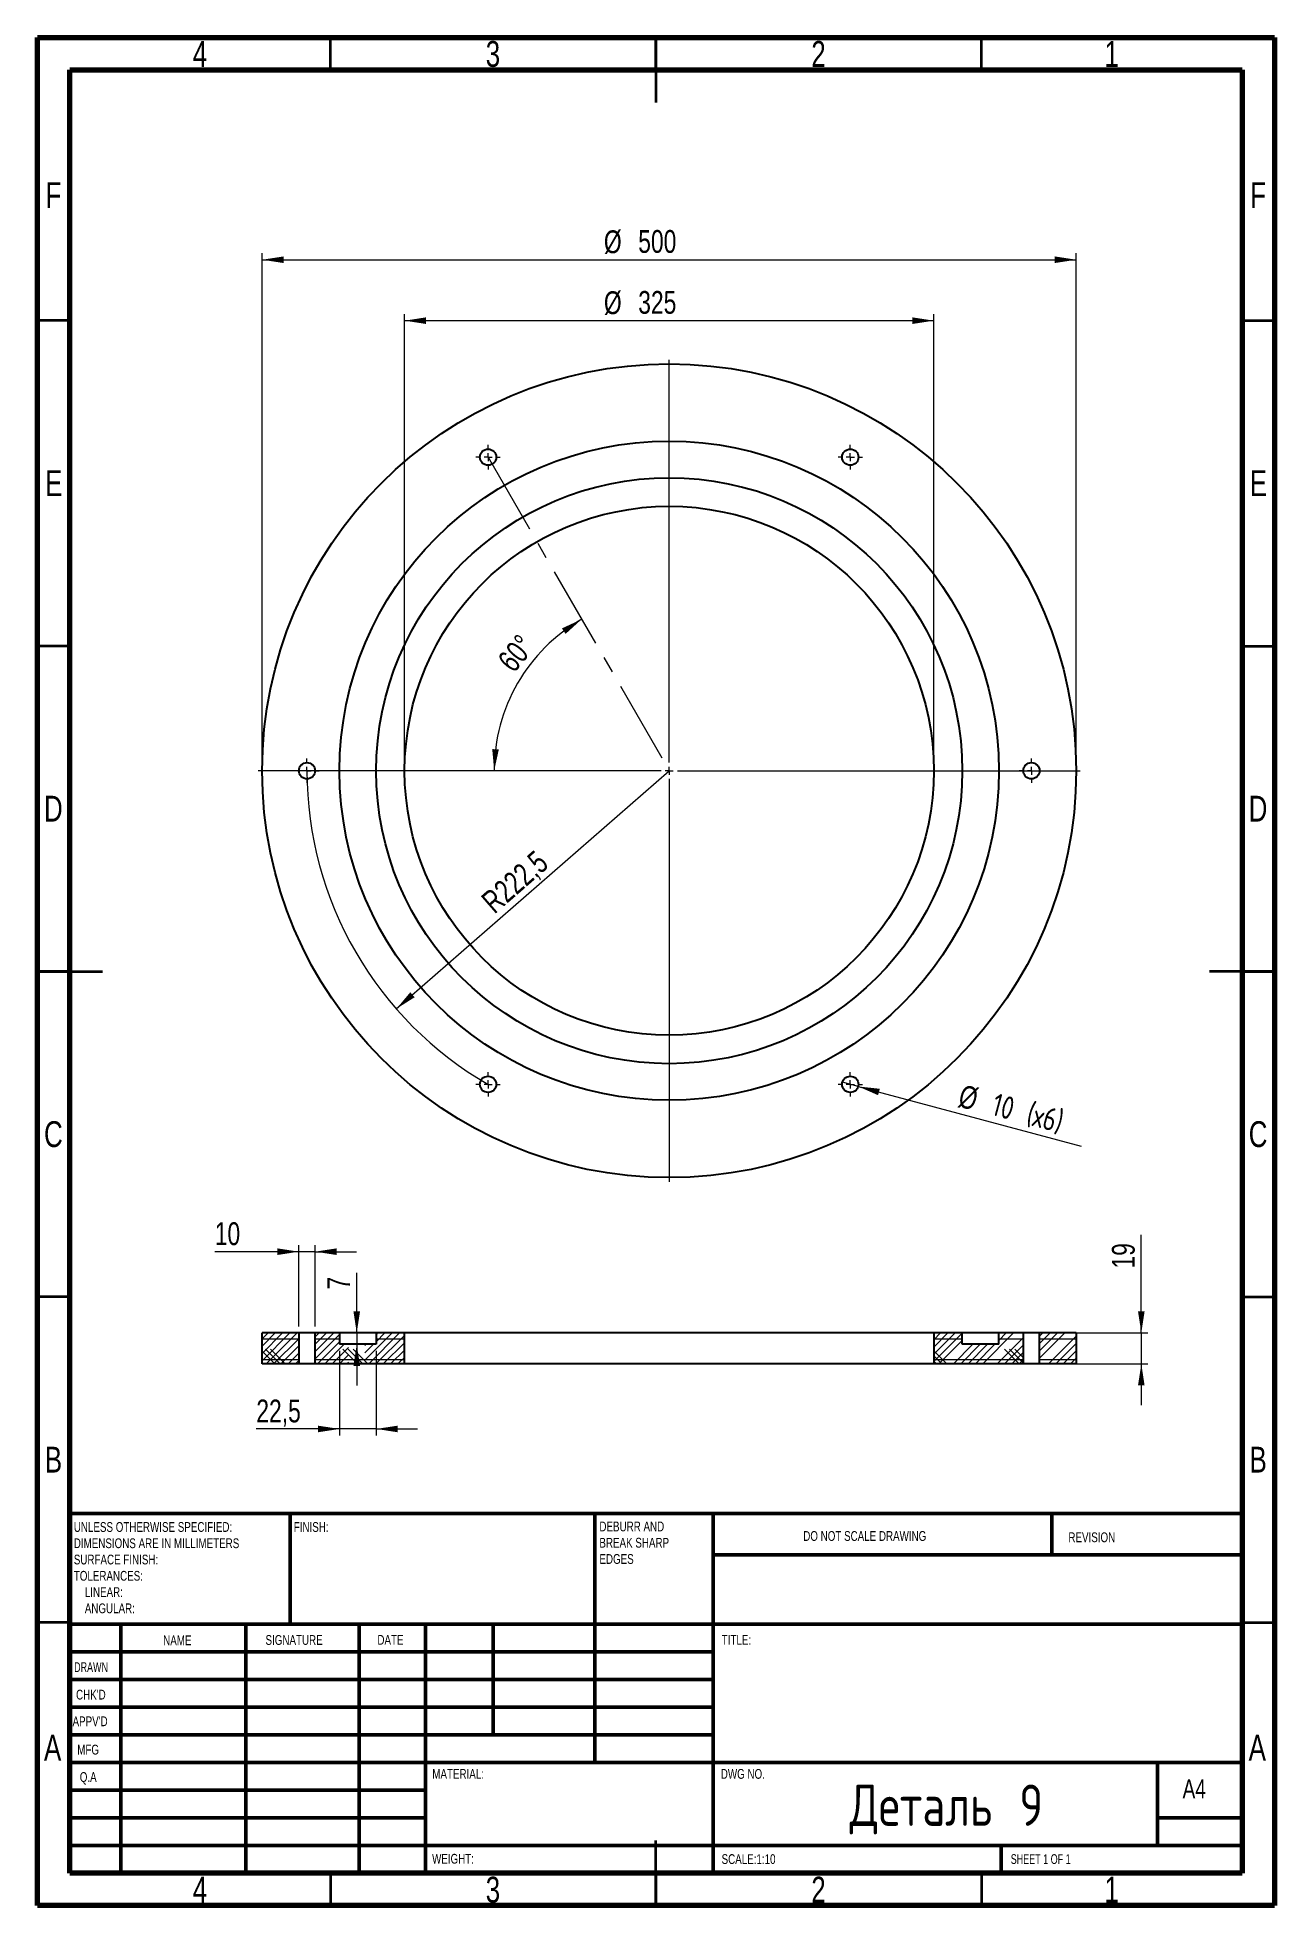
# Model space of a CAD drawing. Header units: millimetres. Extents: x 15 to 205, y 5 to 292.
import ezdxf

# ---------------------------------------------------------------- set-up
doc = ezdxf.new("R2010")
doc.units = ezdxf.units.MM
doc.linetypes.add('CENTERX2', pattern=[20.32, 12.7, -2.54, 2.54, -2.54])
doc.styles.add('SLDTEXTSTYLE0', font='TXT', dxfattribs={"width": 0.75})
doc.styles.add('SLDTEXTSTYLE1', font='TXT', dxfattribs={"width": 0.686449})
doc.styles.add('SLDTEXTSTYLE2', font='TXT', dxfattribs={"width": 0.6875})
doc.styles.add('SLDTEXTSTYLE3', font='TXT', dxfattribs={"width": 0.75, "bigfont": 'bigfont'})
doc.dimstyles.new('SLDDIMSTYLE0', dxfattribs={"dimtxt": 3.5, "dimasz": 3.302, "dimexe": 0, "dimexo": 0.0625, "dimgap": 0.875, "dimtad": 1, "dimdec": 1, "dimlfac": 4, "dimrnd": 1e-09, "dimzin": 12, "dimdsep": 46, "dimtxsty": 'SLDTEXTSTYLE0', "dimsah": 1, "dimcen": 0, "dimadec": 0, "dimazin": 3, "dimtfac": 1, "dimtdec": 1, "dimtofl": 0, "dimtmove": 0, "dimatfit": 3, "dimfxl": 1, "dimfrac": 2, "dimtolj": 1, "dimtzin": 12, "dimarcsym": 0})
doc.dimstyles.new('SLDDIMSTYLE1', dxfattribs={"dimtxt": 3.5, "dimasz": 3.302, "dimexe": 0, "dimexo": 0.0625, "dimgap": 0.875, "dimtad": 1, "dimdec": 4, "dimlfac": 4, "dimzin": 12, "dimdsep": 46, "dimtxsty": 'SLDTEXTSTYLE0', "dimsah": 1, "dimcen": 0.09, "dimazin": 3, "dimtfac": 1, "dimtofl": 0, "dimtmove": 0, "dimatfit": 3, "dimfxl": 1, "dimfrac": 2, "dimtolj": 1, "dimtzin": 12, "dimarcsym": 0})
doc.dimstyles.new('SLDDIMSTYLE2', dxfattribs={"dimtxt": 3.5, "dimasz": 3.302, "dimexe": 0, "dimexo": 0.0625, "dimgap": 0.875, "dimtad": 1, "dimdec": 0, "dimlfac": 4, "dimrnd": 1e-09, "dimzin": 12, "dimdsep": 46, "dimtxsty": 'SLDTEXTSTYLE0', "dimsah": 1, "dimcen": 0.09, "dimadec": 0, "dimazin": 3, "dimtfac": 1, "dimtdec": 0, "dimtofl": 0, "dimtmove": 0, "dimatfit": 3, "dimfxl": 1, "dimfrac": 2, "dimtolj": 1, "dimtzin": 12, "dimarcsym": 0})
doc.dimstyles.new('SLDDIMSTYLE3', dxfattribs={"dimtxt": 3.5, "dimasz": 3.302, "dimexe": 0, "dimexo": 0.0625, "dimgap": 0.875, "dimtad": 1, "dimdec": 0, "dimlfac": 4, "dimrnd": 1e-09, "dimzin": 12, "dimdsep": 46, "dimtxsty": 'SLDTEXTSTYLE0', "dimblk1": 'NONE', "dimsah": 1, "dimcen": 0, "dimadec": 0, "dimazin": 3, "dimtfac": 1, "dimtdec": 0, "dimtmove": 0, "dimatfit": 3, "dimldrblk": 'NONE', "dimfxl": 1, "dimfrac": 2, "dimtolj": 1, "dimtzin": 12, "dimarcsym": 0})
doc.dimstyles.new('SLDDIMSTYLE4', dxfattribs={"dimtxt": 3.5, "dimasz": 3.302, "dimexe": 0, "dimexo": 0.0625, "dimgap": 0.875, "dimtad": 1, "dimdec": 0, "dimlfac": 4, "dimrnd": 1e-09, "dimzin": 12, "dimdsep": 46, "dimtxsty": 'SLDTEXTSTYLE0', "dimsah": 1, "dimcen": 0.09, "dimadec": 0, "dimazin": 3, "dimtfac": 1, "dimtdec": 0, "dimtmove": 0, "dimatfit": 0, "dimfxl": 1, "dimfrac": 2, "dimtolj": 1, "dimtzin": 12, "dimarcsym": 0})
doc.dimstyles.new('SLDDIMSTYLE5', dxfattribs={"dimtxt": 3.5, "dimasz": 3.302, "dimexe": 0, "dimexo": 0.0625, "dimgap": 0.875, "dimtad": 1, "dimdec": 0, "dimlfac": 4, "dimrnd": 1e-09, "dimzin": 12, "dimdsep": 46, "dimtxsty": 'SLDTEXTSTYLE0', "dimsah": 1, "dimcen": 0.09, "dimadec": 0, "dimazin": 3, "dimtfac": 1, "dimtmove": 0, "dimatfit": 0, "dimfxl": 1, "dimfrac": 2, "dimtolj": 1, "dimtzin": 12, "dimarcsym": 0})
doc.dimstyles.new('SLDDIMSTYLE6', dxfattribs={"dimtxt": 3.5, "dimasz": 3.302, "dimexe": 0, "dimexo": 0.0625, "dimgap": 0.875, "dimtad": 1, "dimdec": 1, "dimlfac": 4, "dimrnd": 1e-09, "dimzin": 12, "dimdsep": 46, "dimtxsty": 'SLDTEXTSTYLE0', "dimsah": 1, "dimcen": 0.09, "dimadec": 0, "dimazin": 3, "dimtfac": 1, "dimtmove": 0, "dimatfit": 0, "dimfxl": 1, "dimfrac": 2, "dimtolj": 1, "dimtzin": 12, "dimarcsym": 0})
pattern_1 = [(0, (0, 0), (0, 3.175), []), (135, (1.5875, -1.5875), (-6.35, -6.35), [4.49013, -4.49013]), (135, (2.381, -1.5875), (-6.35, -6.35), [4.49013, -4.49013]), (135, (3.175, -1.5875), (-6.35, -6.35), [4.49013, -4.49013])]

# ---------------------------------------------------------------- blocks, each defined once
blk = doc.blocks.new('SW_NOTE_0')
at = {"color": 0, "linetype": 'Continuous', "lineweight": 0, "char_height": 1.5, "attachment_point": 1, "style": 'SLDTEXTSTYLE0'}
for s, insert in [('UNLESS OTHERWISE SPECIFIED:', (0, 1.93)), ('DIMENSIONS ARE IN MILLIMETERS', (0, -0.57)), ('TOLERANCES:', (0, -5.57)), ('SURFACE FINISH:', (0, -3.07)), ('LINEAR:', (1.69, -8.07)), ('ANGULAR:', (1.69, -10.57))]:
    blk.add_mtext(s, dxfattribs=dict(at, insert=insert))
blk = doc.blocks.new('SW_NOTE_0_1')
at = {"color": 0, "linetype": 'Continuous', "lineweight": 0, "char_height": 1.5, "attachment_point": 1, "style": 'SLDTEXTSTYLE0'}
for s, insert in [('DEBURR AND', (0, 1.93)), ('BREAK SHARP', (0, -0.57)), ('EDGES', (0, -3.07))]:
    blk.add_mtext(s, dxfattribs=dict(at, insert=insert))
blk = doc.blocks.new('_D')
at = {"color": 7, "linetype": 'Continuous', "lineweight": 0}
blk.add_line((70.12, 142.76), (112.03, 179.34), dxfattribs=at)
at = {"color": 7, "linetype": 'Continuous', "lineweight": 18}
blk.add_solid([(70.12, 142.76), (72.94, 144.55), (72.27, 145.31)], dxfattribs=at)
at = {"color": 7, "linetype": 'Continuous', "lineweight": 18, "insert": (82.89, 159.87), "char_height": 3.5, "attachment_point": 1, "rotation": 41.1183, "style": 'SLDTEXTSTYLE0'}
blk.add_mtext('R222,5', dxfattribs=at)
blk = doc.blocks.new('_D_1')
at = {"color": 7, "linetype": 'Continuous', "lineweight": 18}
blk.add_arc((112.03, 179.34), 26.88, 120, 180, dxfattribs=at)
for points in [[(98.59, 202.61), (95.56, 201.21), (96.12, 200.37)], [(85.15, 179.34), (85.86, 182.6), (84.85, 182.67)]]:
    blk.add_solid(points, dxfattribs=at)
at = {"color": 7, "linetype": 'Continuous', "lineweight": 18, "insert": (85.47, 196.44), "char_height": 3.5, "attachment_point": 1, "rotation": 50.8256, "style": 'SLDTEXTSTYLE0'}
blk.add_mtext('60°', dxfattribs=at)
blk = doc.blocks.new('_D_2')
at = {"color": 7, "linetype": 'Continuous', "lineweight": 0}
for p, q in [((49.53, 180.34), (49.53, 258.84)), ((174.53, 180.34), (174.53, 258.84)), ((49.53, 257.84), (174.53, 257.84))]:
    blk.add_line(p, q, dxfattribs=at)
at = {"color": 7, "linetype": 'Continuous', "lineweight": 18}
for points in [[(49.53, 257.84), (52.83, 257.33), (52.83, 258.35)], [(174.53, 257.84), (171.22, 258.35), (171.22, 257.33)]]:
    blk.add_solid(points, dxfattribs=at)
at = {"color": 7, "linetype": 'Continuous', "lineweight": 18, "char_height": 3.5, "attachment_point": 1, "style": 'SLDTEXTSTYLE0'}
for s, insert in [('%%c', (102, 262.35)), ('500', (107.27, 262.4))]:
    blk.add_mtext(s, dxfattribs=dict(at, insert=insert))
blk = doc.blocks.new('_D_3')
at = {"color": 7, "linetype": 'Continuous', "lineweight": 0}
for p, q in [((71.4, 180.34), (71.4, 249.48)), ((71.4, 248.48), (152.65, 248.48)), ((152.65, 180.34), (152.65, 249.48))]:
    blk.add_line(p, q, dxfattribs=at)
at = {"color": 7, "linetype": 'Continuous', "lineweight": 18}
for points in [[(71.4, 248.48), (74.7, 247.97), (74.7, 248.99)], [(152.65, 248.48), (149.35, 248.99), (149.35, 247.97)]]:
    blk.add_solid(points, dxfattribs=at)
at = {"color": 7, "linetype": 'Continuous', "lineweight": 18, "char_height": 3.5, "attachment_point": 1, "style": 'SLDTEXTSTYLE0'}
for s, insert in [('%%c', (102, 252.99)), ('325', (107.27, 253.04))]:
    blk.add_mtext(s, dxfattribs=dict(at, insert=insert))
blk = doc.blocks.new('_D_4')
at = {"color": 7, "linetype": 'Continuous', "lineweight": 0}
for q in [(138.63, 131.49), (175.28, 121.67)]:
    blk.add_line((141.05, 130.84), q, dxfattribs=at)
at = {"color": 7, "linetype": 'Continuous', "lineweight": 18}
blk.add_solid([(141.05, 130.84), (144.1, 129.5), (144.37, 130.48)], dxfattribs=at)
at = {"color": 7, "linetype": 'Continuous', "lineweight": 18, "char_height": 3.5, "attachment_point": 1, "rotation": 345}
for s, insert, style in [('%%c', (157.11, 131.19), 'SLDTEXTSTYLE0'), ('10 (х6)', (162.23, 129.88), 'SLDTEXTSTYLE3')]:
    blk.add_mtext(s, dxfattribs=dict(at, insert=insert, style=style))
blk = doc.blocks.new('_None')
blk = doc.blocks.new('SW_CENTERMARKSYMBOL_0')
at = {"color": 0, "linetype": 'Continuous', "lineweight": 18}
for p, q in [((0, 1.25), (0, 63.125)), ((-1.25, 0), (-63.125, 0)), ((0, 0), (-0.625, 0)), ((0, 0), (0, 0.625)), ((0, 0), (0, -0.625)), ((0, 0), (0.625, 0)), ((1.25, 0), (63.125, 0)), ((0, -1.25), (0, -63.125))]:
    blk.add_line(p, q, dxfattribs=at)
blk = doc.blocks.new('SW_CENTERMARKSYMBOL_1')
at = {"color": 0, "linetype": 'Continuous', "lineweight": 18}
for p, q in [((-1.25, 0), (-1.875, 0)), ((0, 0), (-0.625, 0)), ((0, 1.25), (0, 1.875)), ((0, 0), (0, 0.625)), ((0, 0), (0, -0.625)), ((0, 0), (0.625, 0)), ((1.25, 0), (1.875, 0)), ((0, -1.25), (0, -1.875))]:
    blk.add_line(p, q, dxfattribs=at)
blk = doc.blocks.new('SW_CENTERMARKSYMBOL_2')
at = {"color": 0, "linetype": 'Continuous', "lineweight": 18}
for p, q in [((-1.25, 0), (-1.875, 0)), ((0, 0), (-0.625, 0)), ((0, 1.25), (0, 1.875)), ((0, 0), (0, 0.625)), ((0, 0), (0, -0.625)), ((0, 0), (0.625, 0)), ((1.25, 0), (1.875, 0)), ((0, -1.25), (0, -1.875))]:
    blk.add_line(p, q, dxfattribs=at)
blk = doc.blocks.new('SW_CENTERMARKSYMBOL_3')
at = {"color": 0, "linetype": 'Continuous', "lineweight": 18}
for p, q in [((-1.25, 0), (-1.875, 0)), ((0, 0), (-0.625, 0)), ((0, 1.25), (0, 1.875)), ((0, 0), (0, 0.625)), ((0, 0), (0, -0.625)), ((0, 0), (0.625, 0)), ((1.25, 0), (1.875, 0)), ((0, -1.25), (0, -1.875))]:
    blk.add_line(p, q, dxfattribs=at)
blk = doc.blocks.new('SW_CENTERMARKSYMBOL_4')
at = {"color": 0, "linetype": 'Continuous', "lineweight": 18}
for p, q in [((-1.25, 0), (-1.875, 0)), ((0, 0), (-0.625, 0)), ((0, 1.25), (0, 1.875)), ((0, 0), (0, 0.625)), ((0, 0), (0, -0.625)), ((0, 0), (0.625, 0)), ((1.25, 0), (1.875, 0)), ((0, -1.25), (0, -1.875))]:
    blk.add_line(p, q, dxfattribs=at)
blk = doc.blocks.new('SW_CENTERMARKSYMBOL_5')
at = {"color": 0, "linetype": 'Continuous', "lineweight": 18}
for p, q in [((-1.25, 0), (-1.875, 0)), ((0, 0), (-0.625, 0)), ((0, 1.25), (0, 1.875)), ((0, 0), (0, 0.625)), ((0, 0), (0, -0.625)), ((0, 0), (0.625, 0)), ((1.25, 0), (1.875, 0)), ((0, -1.25), (0, -1.875))]:
    blk.add_line(p, q, dxfattribs=at)
blk = doc.blocks.new('SW_CENTERMARKSYMBOL_6')
at = {"color": 0, "linetype": 'Continuous', "lineweight": 18}
for p, q in [((-1.25, 0), (-1.875, 0)), ((0, 0), (-0.625, 0)), ((0, 1.25), (0, 1.875)), ((0, 0), (0, 0.625)), ((0, 0), (0, -0.625)), ((0, 0), (0.625, 0)), ((1.25, 0), (1.875, 0)), ((0, -1.25), (0, -1.875))]:
    blk.add_line(p, q, dxfattribs=at)
blk = doc.blocks.new('SW_HATCH_0')
at = {"color": 0, "linetype": 'Continuous', "lineweight": 0}
for p, q in [((0, 0), (-0.89, -0.89)), ((1.12, 0), (-0.89, -2.01)), ((2.25, 0), (-0.89, -3.14)), ((3.37, 0), (-0.89, -4.26)), ((4.49, 0), (-0.26, -4.75)), ((4.73, -0.88), (0.86, -4.75)), ((4.73, -2), (1.99, -4.75)), ((4.73, -3.12), (3.11, -4.75)), ((4.73, -4.25), (4.23, -4.75))]:
    blk.add_line(p, q, dxfattribs=at)
blk = doc.blocks.new('SW_HATCH_1')
at = {"color": 0, "linetype": 'Continuous', "lineweight": 0}
for p, q in [((0, 0), (-0.62, -0.62)), ((1.12, 0), (-0.62, -1.75)), ((2.25, 0), (-0.62, -2.87)), ((11.23, 0), (7.03, -4.2)), ((12.35, 0), (7.6, -4.75)), ((8.98, 0), (8.75, -0.23)), ((10.1, 0), (8.75, -1.35)), ((3.13, -0.24), (-0.62, -3.99)), ((3.13, -1.36), (-0.26, -4.75)), ((3.86, -1.75), (0.86, -4.75)), ((4.51, -2.22), (1.99, -4.75)), ((7.23, -1.75), (7.03, -1.95)), ((8.35, -1.75), (7.03, -3.08)), ((13.13, -0.34), (8.72, -4.75)), ((13.13, -1.47), (9.84, -4.75)), ((13.13, -2.59), (10.97, -4.75)), ((4.51, -3.35), (3.11, -4.75)), ((4.51, -4.47), (4.23, -4.75)), ((13.13, -3.71), (12.09, -4.75))]:
    blk.add_line(p, q, dxfattribs=at)
blk = doc.blocks.new('SW_HATCH_2')
at = {"color": 0, "linetype": 'Continuous', "lineweight": 0}
for p, q in [((0, 0), (-1.04, -1.04)), ((1.12, 0), (-1.04, -2.16)), ((2.25, 0), (-1.04, -3.28)), ((11.23, 0), (6.48, -4.75)), ((8.98, 0), (8.96, -0.02)), ((10.1, 0), (8.96, -1.14)), ((3.34, -0.03), (-1.04, -4.41)), ((3.34, -1.15), (-0.26, -4.75)), ((4.99, -1.75), (1.99, -4.75)), ((6.11, -1.75), (3.11, -4.75)), ((7.23, -1.75), (4.23, -4.75)), ((8.35, -1.75), (5.35, -4.75)), ((12.71, -0.76), (8.72, -4.75)), ((12.71, -1.88), (9.84, -4.75)), ((12.71, -3), (10.97, -4.75)), ((12.71, -4.13), (12.09, -4.75))]:
    blk.add_line(p, q, dxfattribs=at)
blk = doc.blocks.new('SW_HATCH_3')
at = {"color": 0, "linetype": 'Continuous', "lineweight": 0}
for p, q in [((0, 0), (-0.5, -0.5)), ((1.12, 0), (-0.5, -1.63)), ((2.25, 0), (-0.5, -2.75)), ((3.37, 0), (-0.5, -3.87)), ((5.12, -0.49), (0.86, -4.75)), ((5.12, -1.61), (1.99, -4.75)), ((5.12, -2.74), (3.11, -4.75)), ((5.12, -3.86), (4.23, -4.75))]:
    blk.add_line(p, q, dxfattribs=at)
blk = doc.blocks.new('_D_5')
at = {"color": 7, "linetype": 'Continuous', "lineweight": 0}
for p, q in [((55.15, 93.98), (55.15, 106.46)), ((57.65, 93.98), (57.65, 106.46)), ((55.15, 105.46), (42.24, 105.46)), ((57.65, 105.46), (55.15, 105.46)), ((57.65, 105.46), (64, 105.46))]:
    blk.add_line(p, q, dxfattribs=at)
at = {"color": 7, "linetype": 'Continuous', "lineweight": 18}
for points in [[(55.15, 105.46), (51.85, 105.97), (51.85, 104.95)], [(57.65, 105.46), (60.95, 104.95), (60.95, 105.97)]]:
    blk.add_solid(points, dxfattribs=at)
at = {"color": 7, "linetype": 'Continuous', "lineweight": 18, "insert": (42.24, 109.97), "char_height": 3.5, "attachment_point": 1, "style": 'SLDTEXTSTYLE0'}
blk.add_mtext('10', dxfattribs=at)
blk = doc.blocks.new('_D_6')
at = {"color": 7, "linetype": 'Continuous', "lineweight": 0}
for p, q in [((184.53, 92.98), (184.53, 108.05)), ((56.15, 92.98), (185.53, 92.98)), ((184.53, 92.98), (184.53, 88.23)), ((56.15, 88.23), (185.53, 88.23)), ((184.53, 88.23), (184.53, 81.88))]:
    blk.add_line(p, q, dxfattribs=at)
at = {"color": 7, "linetype": 'Continuous', "lineweight": 18}
for points in [[(184.53, 92.98), (185.03, 96.28), (184.02, 96.28)], [(184.53, 88.23), (184.02, 84.92), (185.03, 84.92)]]:
    blk.add_solid(points, dxfattribs=at)
at = {"color": 7, "linetype": 'Continuous', "lineweight": 18, "insert": (180.01, 102.87), "char_height": 3.5, "attachment_point": 1, "rotation": 90, "style": 'SLDTEXTSTYLE0'}
blk.add_mtext('19', dxfattribs=at)
blk = doc.blocks.new('_D_7')
at = {"color": 7, "linetype": 'Continuous', "lineweight": 0}
for p, q in [((64.04, 92.98), (64.04, 102.21)), ((62.4, 92.98), (65.04, 92.98)), ((64.04, 92.98), (64.04, 91.23)), ((64.04, 91.23), (64.04, 84.88))]:
    blk.add_line(p, q, dxfattribs=at)
at = {"color": 7, "linetype": 'Continuous', "lineweight": 18}
for points in [[(64.04, 92.98), (64.55, 96.28), (63.54, 96.28)], [(64.04, 91.23), (63.54, 87.92), (64.55, 87.92)]]:
    blk.add_solid(points, dxfattribs=at)
at = {"color": 7, "linetype": 'Continuous', "lineweight": 18, "insert": (59.53, 99.63), "char_height": 3.5, "attachment_point": 1, "rotation": 90, "style": 'SLDTEXTSTYLE0'}
blk.add_mtext('7', dxfattribs=at)
blk = doc.blocks.new('_D_8')
at = {"color": 7, "linetype": 'Continuous', "lineweight": 0}
for p, q in [((61.4, 90.23), (61.4, 77.23)), ((67.03, 90.23), (67.03, 77.23)), ((61.4, 78.23), (48.62, 78.23)), ((67.03, 78.23), (61.4, 78.23)), ((67.03, 78.23), (73.38, 78.23))]:
    blk.add_line(p, q, dxfattribs=at)
at = {"color": 7, "linetype": 'Continuous', "lineweight": 18}
for points in [[(61.4, 78.23), (58.1, 78.73), (58.1, 77.72)], [(67.03, 78.23), (70.33, 77.72), (70.33, 78.73)]]:
    blk.add_solid(points, dxfattribs=at)
at = {"color": 7, "linetype": 'Continuous', "lineweight": 18, "insert": (48.62, 82.74), "char_height": 3.5, "attachment_point": 1, "style": 'SLDTEXTSTYLE0'}
blk.add_mtext('22,5', dxfattribs=at)

msp = doc.modelspace()

# ---------------------------------------------------------------- hatches: boundary and pattern name
at = {"linetype": 'Continuous', "lineweight": 18}
h = msp.add_hatch(dxfattribs=at)
h.set_pattern_fill('CORK', style=0)
h.set_pattern_definition(pattern_1)
h.paths.add_polyline_path([(49.526694, 88.226135), (55.151694, 88.226135), (55.151694, 92.976135), (49.526694, 92.976135)], flags=0)
h = msp.add_hatch(dxfattribs=at)
h.set_pattern_fill('CORK', style=0)
h.set_pattern_definition(pattern_1)
h.paths.add_polyline_path([(67.026694, 91.226135), (61.401694, 91.226135), (61.401694, 92.976135), (57.651694, 92.976135), (57.651694, 88.226135), (71.401694, 88.226135), (71.401694, 92.976135), (67.026694, 92.976135)], flags=0)
h = msp.add_hatch(dxfattribs=at)
h.set_pattern_fill('CORK', style=0)
h.set_pattern_definition(pattern_1)
h.paths.add_polyline_path([(162.651694, 91.226135), (157.026694, 91.226135), (157.026694, 92.976135), (152.651694, 92.976135), (152.651694, 88.226135), (166.401694, 88.226135), (166.401694, 92.976135), (162.651694, 92.976135)], flags=0)
h = msp.add_hatch(dxfattribs=at)
h.set_pattern_fill('CORK', style=0)
h.set_pattern_definition(pattern_1)
h.paths.add_polyline_path([(174.526694, 92.976135), (168.901694, 92.976135), (168.901694, 88.226135), (174.526694, 88.226135)], flags=0)

# ---------------------------------------------------------------- linework, layer by layer
at = {"color": 7, "linetype": 'Continuous', "lineweight": 70}
for p, q in [((15, 5), (15, 292)), ((15, 292), (205, 292)), ((205, 292), (205, 5)), ((20, 10), (20, 287)), ((20, 287), (200, 287)), ((200, 287), (200, 10)), ((200, 10), (20, 10)), ((205, 5), (15, 5))]:
    msp.add_line(p, q, dxfattribs=at)
at = {"color": 7, "linetype": 'Continuous', "lineweight": 35}
for p, q in [((60, 287), (60, 292)), ((110, 292), (110, 282)), ((110, 287), (110, 292)), ((160, 287), (160, 292)), ((20, 248.5), (15, 248.5)), ((200, 248.5), (205, 248.5)), ((20, 198.5), (15, 198.5)), ((200, 198.5), (205, 198.5)), ((15, 148.5), (25, 148.5)), ((20, 148.5), (15, 148.5)), ((205, 148.5), (195, 148.5)), ((200, 148.5), (205, 148.5)), ((20, 98.5), (15, 98.5)), ((200, 98.5), (205, 98.5)), ((20, 48.5), (15, 48.5)), ((200, 48.5), (205, 48.5)), ((110, 5), (110, 15)), ((60, 10), (60, 5)), ((110, 10), (110, 5)), ((160, 10), (160, 5))]:
    msp.add_line(p, q, dxfattribs=at)
at = {"color": 7, "linetype": 'CENTERX2', "lineweight": 18}
msp.add_line((84.214194, 227.510932), (112.026694, 179.338268), dxfattribs=at)
at = {"color": 7, "linetype": 'Continuous', "lineweight": 25}
for p, q in [((49.526694, 88.226135), (49.526694, 92.976135)), ((55.151694, 92.976135), (49.526694, 92.976135)), ((55.151694, 92.976135), (55.151694, 88.226135)), ((57.651694, 92.976135), (55.151694, 92.976135)), ((57.651694, 88.226135), (57.651694, 92.976135)), ((61.401694, 92.976135), (57.651694, 92.976135)), ((61.401694, 92.976135), (61.401694, 91.226135)), ((67.026694, 92.976135), (61.401694, 92.976135)), ((67.026694, 92.976135), (67.026694, 91.226135)), ((71.401694, 92.976135), (67.026694, 92.976135)), ((71.401694, 88.226135), (71.401694, 92.976135)), ((152.651694, 92.976135), (71.401694, 92.976135)), ((152.651694, 92.976135), (152.651694, 88.226135)), ((157.026694, 92.976135), (152.651694, 92.976135)), ((162.651694, 92.976135), (157.026694, 92.976135)), ((157.026694, 91.226135), (157.026694, 92.976135)), ((162.651694, 91.226135), (162.651694, 92.976135)), ((166.401694, 92.976135), (162.651694, 92.976135)), ((166.401694, 92.976135), (166.401694, 88.226135)), ((168.901694, 92.976135), (166.401694, 92.976135)), ((168.901694, 88.226135), (168.901694, 92.976135)), ((174.526694, 92.976135), (168.901694, 92.976135)), ((174.526694, 92.976135), (174.526694, 88.226135)), ((67.026694, 91.226135), (61.401694, 91.226135)), ((162.651694, 91.226135), (157.026694, 91.226135)), ((55.151694, 88.226135), (49.526694, 88.226135)), ((57.651694, 88.226135), (55.151694, 88.226135)), ((71.401694, 88.226135), (57.651694, 88.226135)), ((152.651694, 88.226135), (71.401694, 88.226135)), ((166.401694, 88.226135), (152.651694, 88.226135)), ((168.901694, 88.226135), (166.401694, 88.226135)), ((174.526694, 88.226135), (168.901694, 88.226135))]:
    msp.add_line(p, q, dxfattribs=at)
at = {"color": 7, "linetype": 'Continuous', "lineweight": 50}
for p, q in [((20, 65.25), (200, 65.25)), ((20, 65.25), (20, 10)), ((53.8, 48.25), (53.8, 65.25)), ((100.6, 65.25), (100.6, 27)), ((118.8, 65.25), (118.8, 10)), ((170.8, 58.875), (170.8, 65.25)), ((200, 58.875), (118.8, 58.875)), ((200, 48.25), (20, 48.25)), ((27.8, 48.25), (27.8, 10)), ((46.990952, 48.25), (46.990952, 10)), ((64.398926, 48.25), (64.398926, 10)), ((74.6, 10), (74.6, 48.25)), ((85, 31.25), (85, 48.25)), ((118.8, 44), (20, 44)), ((118.8, 39.75), (20, 39.75)), ((118.8, 35.5), (20, 35.5)), ((118.8, 31.25), (20, 31.25)), ((74.6, 27), (20, 27)), ((74.6, 27), (200, 27)), ((187, 14.25), (187, 27)), ((74.6, 22.749928), (20, 22.749928)), ((74.6, 18.5), (20, 18.5)), ((200, 18.5), (187, 18.5)), ((20, 14.25), (200, 14.25)), ((163, 10), (163, 14.25))]:
    msp.add_line(p, q, dxfattribs=at)
at = {"color": 7, "linetype": 'Continuous', "lineweight": 25}
for centre, radius in [((112.026694, 179.338268), 62.5), ((112.026694, 179.338268), 50.625), ((84.214194, 227.510932), 1.25), ((139.839194, 227.510932), 1.25), ((112.026694, 179.338268), 45), ((112.026694, 179.338268), 40.625), ((56.401694, 179.338268), 1.25), ((167.651694, 179.338268), 1.25), ((84.214194, 131.165605), 1.25), ((139.839194, 131.165605), 1.25)]:
    msp.add_circle(centre, radius, dxfattribs=at)
at = {"color": 7, "linetype": 'Continuous', "lineweight": 18}
msp.add_arc((112.026694, 179.338268), 55.625, 180, 240.12803373, dxfattribs=at)

# ---------------------------------------------------------------- block references
at = {"color": 7, "linetype": 'Continuous', "lineweight": 0}
for name, p in [('SW_CENTERMARKSYMBOL_0', (112.026694, 179.338268)), ('SW_CENTERMARKSYMBOL_5', (84.214194, 227.510932)), ('SW_CENTERMARKSYMBOL_1', (139.839194, 227.510932)), ('SW_CENTERMARKSYMBOL_4', (56.401694, 179.338268)), ('SW_CENTERMARKSYMBOL_3', (167.651694, 179.338268)), ('SW_CENTERMARKSYMBOL_2', (84.214194, 131.165605)), ('SW_CENTERMARKSYMBOL_6', (139.839194, 131.165605)), ('SW_HATCH_0', (50.417369, 92.976135)), ('SW_HATCH_1', (58.275093, 92.976135)), ('SW_HATCH_2', (153.690314, 92.976135)), ('SW_HATCH_3', (169.405763, 92.976135)), ('SW_NOTE_0', (20.593669, 61.98737)), ('SW_NOTE_0_1', (101.309216, 62.06949))]:
    msp.add_blockref(name, p, dxfattribs=at)

# ---------------------------------------------------------------- texts
for s, insert, char_height, attachment_point, style in [('4', (39.960037, 291.441827), 3.96875, 2, 'SLDTEXTSTYLE0'), ('3', (84.960037, 291.441827), 3.96875, 2, 'SLDTEXTSTYLE0'), ('2', (134.960037, 291.441827), 3.96875, 2, 'SLDTEXTSTYLE0'), ('1', (179.960037, 291.441827), 3.96875, 2, 'SLDTEXTSTYLE0'), ('F', (17.45774, 269.751779), 3.96875, 2, 'SLDTEXTSTYLE0'), ('F', (202.45774, 269.751779), 3.96875, 2, 'SLDTEXTSTYLE0'), ('E', (17.507809, 225.501779), 3.96875, 2, 'SLDTEXTSTYLE0'), ('E', (202.507809, 225.501779), 3.96875, 2, 'SLDTEXTSTYLE0'), ('D', (17.452687, 175.501779), 3.96875, 2, 'SLDTEXTSTYLE0'), ('D', (202.452687, 175.501779), 3.96875, 2, 'SLDTEXTSTYLE0'), ('C', (17.458659, 125.501779), 3.96875, 2, 'SLDTEXTSTYLE0'), ('C', (202.458659, 125.501779), 3.96875, 2, 'SLDTEXTSTYLE0'), ('B', (17.470602, 75.501779), 3.96875, 2, 'SLDTEXTSTYLE0'), ('B', (202.470602, 75.501779), 3.96875, 2, 'SLDTEXTSTYLE0'), ('FINISH:', (54.371292, 63.919272), 1.5, 1, 'SLDTEXTSTYLE0'), ('DO NOT SCALE DRAWING', (132.614641, 62.532994), 1.5, 1, 'SLDTEXTSTYLE0'), ('REVISION', (173.327582, 62.334909), 1.5, 1, 'SLDTEXTSTYLE0'), ('NAME', (34.322239, 46.501483), 1.5, 1, 'SLDTEXTSTYLE0'), ('SIGNATURE', (50.033588, 46.561756), 1.5, 1, 'SLDTEXTSTYLE0'), ('DATE', (67.214702, 46.576179), 1.5, 1, 'SLDTEXTSTYLE0'), ('TITLE:', (120.090161, 46.576179), 1.5, 1, 'SLDTEXTSTYLE0'), ('DRAWN', (20.643363, 42.384781), 1.5, 1, 'SLDTEXTSTYLE1'), ("CHK'D", (20.939222, 38.161853), 1.5, 1, 'SLDTEXTSTYLE0'), ("APPV'D", (20.401722, 34.065867), 1.5, 1, 'SLDTEXTSTYLE0'), ('A', (17.339688, 31.251779), 3.96875, 2, 'SLDTEXTSTYLE0'), ('MFG', (21.124011, 29.715784), 1.5, 1, 'SLDTEXTSTYLE0'), ('A', (202.339688, 31.251779), 3.96875, 2, 'SLDTEXTSTYLE0'), ('MATERIAL:', (75.645862, 25.986056), 1.5, 1, 'SLDTEXTSTYLE0'), ('DWG NO.', (119.953002, 25.986056), 1.5, 1, 'SLDTEXTSTYLE0'), ('Q.A', (21.509037, 25.504662), 1.5, 1, 'SLDTEXTSTYLE0'), ('Деталь 9', (154.589183, 23.606911), 6.35, 2, 'SLDTEXTSTYLE3'), ('A4', (190.871156, 24.406389), 2.9104167, 1, 'SLDTEXTSTYLE0'), ('WEIGHT:', (75.617811, 12.949312), 1.4986, 1, 'SLDTEXTSTYLE0'), ('SCALE:1:10', (120.073966, 12.900087), 1.5, 1, 'SLDTEXTSTYLE0'), ('SHEET 1 OF 1', (164.478294, 12.900087), 1.5, 1, 'SLDTEXTSTYLE2'), ('4', (39.960037, 9.441827), 3.96875, 2, 'SLDTEXTSTYLE0'), ('3', (84.960037, 9.441827), 3.96875, 2, 'SLDTEXTSTYLE0'), ('2', (134.960037, 9.441827), 3.96875, 2, 'SLDTEXTSTYLE0'), ('1', (179.960037, 9.441827), 3.96875, 2, 'SLDTEXTSTYLE0')]:
    msp.add_mtext(s, dxfattribs=dict(at, insert=insert, char_height=char_height, attachment_point=attachment_point, style=style))

# ---------------------------------------------------------------- dimensions: what is measured, and where the dimension line sits
at = {"color": 7, "linetype": 'Continuous', "lineweight": 18}
for base, p1, p2, picture, middle in [((174.526694, 257.838268), (49.526694, 179.338268), (174.526694, 179.338268), '_D_2', (108.513637, 257.838268)), ((152.651694, 248.477947), (71.401694, 179.338268), (152.651694, 179.338268), '_D_3', (108.513637, 248.477947))]:
    dim = msp.add_linear_dim(base=base, p1=p1, p2=p2, text='%%c<>', dimstyle='SLDDIMSTYLE2', dxfattribs=at)
    dim.commit()
    dim.dimension.update_dxf_attribs({"geometry": picture, "text_midpoint": middle, "dimtype": 160})
dim = msp.add_angular_dim_2l(base=(88.751942, 192.775953), line1=((84.214194, 227.510932), (112.026694, 179.338268)), line2=((175.151694, 179.338268), (48.901694, 179.338268)), dimstyle='SLDDIMSTYLE1', dxfattribs=at)
dim.commit()
dim.dimension.update_dxf_attribs({"geometry": '_D_1', "text_midpoint": (91.192198, 196.314995), "dimtype": 162})
dim = msp.add_radius_dim(center=(112.026694, 179.338268), mpoint=(70.121421, 142.758373), dimstyle='SLDDIMSTYLE0', dxfattribs=at)
dim.commit()
dim.dimension.update_dxf_attribs({"geometry": '_D', "text_midpoint": (91.192208, 161.151458), "dimtype": 164})
dim = msp.add_diameter_dim_2p(p1=(138.631787, 131.489129), p2=(141.046601, 130.842082), dimstyle='SLDDIMSTYLE3', dxfattribs=at)
dim.commit()
dim.dimension.update_dxf_attribs({"geometry": '_D_4', "text_midpoint": (165.754872, 124.221533), "dimtype": 163})
for base, p1, p2, dimstyle, picture, middle in [((55.151694, 105.460778), (57.651694, 92.976135), (55.151694, 92.976135), 'SLDDIMSTYLE4', '_D_5', (44.823472, 105.460778)), ((61.401694, 78.226135), (67.026694, 91.226135), (61.401694, 91.226135), 'SLDDIMSTYLE6', '_D_8', (53.150293, 78.226135))]:
    dim = msp.add_linear_dim(base=base, p1=p1, p2=p2, dimstyle=dimstyle, dxfattribs=at)
    dim.commit()
    dim.dimension.update_dxf_attribs({"geometry": picture, "text_midpoint": middle, "dimtype": 160})
for base, p1, p2, dimstyle, picture, middle in [((184.526694, 88.226135), (55.151694, 92.976135), (55.151694, 88.226135), 'SLDDIMSTYLE4', '_D_6', (184.526694, 105.460778)), ((64.043838, 91.226135), (61.401694, 92.976135), (61.401694, 91.226135), 'SLDDIMSTYLE5', '_D_7', (64.043838, 100.919336))]:
    dim = msp.add_linear_dim(base=base, p1=p1, p2=p2, angle=90, dimstyle=dimstyle, dxfattribs=at)
    dim.commit()
    dim.dimension.update_dxf_attribs({"geometry": picture, "text_midpoint": middle, "dimtype": 160})

doc.saveas('drawing.dxf')
